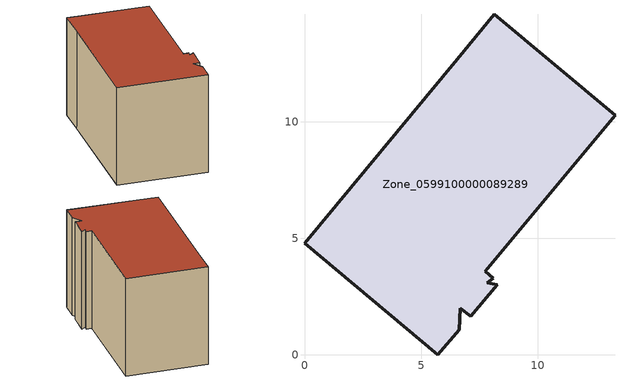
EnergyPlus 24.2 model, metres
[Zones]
Zone_0599100000089289
 floor ground (C_G): 8.28,3.01 7.13,1.65 6.69,1.98 6.63,1.07 5.72,0 0,4.78 6.56,12.67 8.15,14.6 13.33,10.27 7.75,3.58 8.1,3.29 7.85,3.07 z0
 wall outside (C_F): 5.72,0 6.63,1.07 6.69,1.98 7.13,1.65 8.28,3.01 7.85,3.07 8.1,3.29 7.75,3.58 13.33,10.27 8.15,14.6 6.56,12.67 0,4.78 5.72,0 z0:8.49
 roof outside (C_R): 7.13,1.65 8.28,3.01 7.85,3.07 8.1,3.29 7.75,3.58 13.33,10.27 8.15,14.6 6.56,12.67 0,4.78 5.72,0 6.63,1.07 6.69,1.98 z8.49
[BUILDING]
Pand.0599100000089289: North Axis=0; Terrain=City; Loads Convergence Tolerance Value=0.04; Temperature Convergence Tolerance Value=0.4; Solar Distribution=FullExterior; Maximum Number of Warmup Days=25; Minimum Number of Warmup Days=1
[Site:Location]
Rotterdam.The.Hague.AP_ZH_NLD Design_Conditions: Latitude=51.96; Longitude=4.45; Time Zone=1; Elevation=-4.5
[SITE:GROUNDTEMPERATURE:BUILDINGSURFACE]
18, 18, 18, 18, 18, 18, 18, 18, 18, 18, 18, 18
[MATERIAL] Thermal Absorptance=0.9; Solar Absorptance=0.7; Visible Absorptance=0.7
Name | Roughness | Thickness | Conductivity | Density | Specific Heat
G.TC.1946-1964 | MediumSmooth | 0.15 | 1 | 540 | 1210
F.TC.1946-1964 | Rough | 0.3 | 0.857143 | 1920 | 840
R.TC.1946-1964 | MediumRough | 0.2 | 0.235294 | 1500 | 1000
[CONSTRUCTION]
C_G: G.TC.1946-1964
C_F: F.TC.1946-1964
C_R: R.TC.1946-1964
[ZONE]
Zone_0599100000089289: Type=1; Multiplier=1; Ceiling Height=Autocalculate; Volume=Autocalculate; Floor Area=autocalculate; Part of Total Floor Area=Yes
[ZONEINFILTRATION:DESIGNFLOWRATE]
Infil_Zone_0599100000089289: Zone or ZoneList or Space or SpaceList=Zone_0599100000089289; Schedule=AlwaysOn; Design Flow Rate Calculation Method=Flow/Area; Flow Rate per Floor Area=0.003; Constant Term Coefficient=1; Temperature Term Coefficient=0; Velocity Term Coefficient=0; Velocity Squared Term Coefficient=0
[HVACTEMPLATE:ZONE:IDEALLOADSAIRSYSTEM]
Zone_0599100000089289: Maximum Heating Supply Air Temperature=50; Minimum Cooling Supply Air Temperature=13; Maximum Heating Supply Air Humidity Ratio=0.0156; Minimum Cooling Supply Air Humidity Ratio=0.0077; Heating Limit=NoLimit; Cooling Limit=NoLimit; Dehumidification Control Type=ConstantSensibleHeatRatio; Cooling Sensible Heat Ratio=0.7; Dehumidification Setpoint=60; Humidification Control Type=None; Humidification Setpoint=30; Outdoor Air Method=None; Outdoor Air Flow Rate per Person=0.00944; Outdoor Air Flow Rate per Zone Floor Area=0; Outdoor Air Flow Rate per Zone=0; Demand Controlled Ventilation Type=None; Outdoor Air Economizer Type=NoEconomizer; Heat Recovery Type=None; Sensible Heat Recovery Effectiveness=0.7; Latent Heat Recovery Effectiveness=0.65
[ZONECONTROL:THERMOSTAT]
ThermostatControl_Zone_0599100000089289: Zone or ZoneList=Zone_0599100000089289; Control Type Schedule=DualSetpointControlType; Control 1=Thermostat_Zone_0599100000089289; Temperature Difference Between Cutout And Setpoint=0
[THERMOSTATSETPOINT:DUALSETPOINT]
Thermostat_Zone_0599100000089289: Heating Setpoint Temperature Schedule=HeatingSetpoint_Zone_0599100000089289; Cooling Setpoint Temperature Schedule=CoolingSetpoint_Zone_0599100000089289
[SCHEDULE:COMPACT]
HeatingSetpoint_Zone_0599100000089289: Through: 12/31, For: AllDays, Until: 24:00, 21
CoolingSetpoint_Zone_0599100000089289: Through: 12/31, For: AllDays, Until: 24:00, 24
DualSetpointControlType: Through: 12/31, For: AllDays, Until: 24:00, 4
AlwaysOn: Through: 12/31, For: AllDays, Until: 24:00, 1
